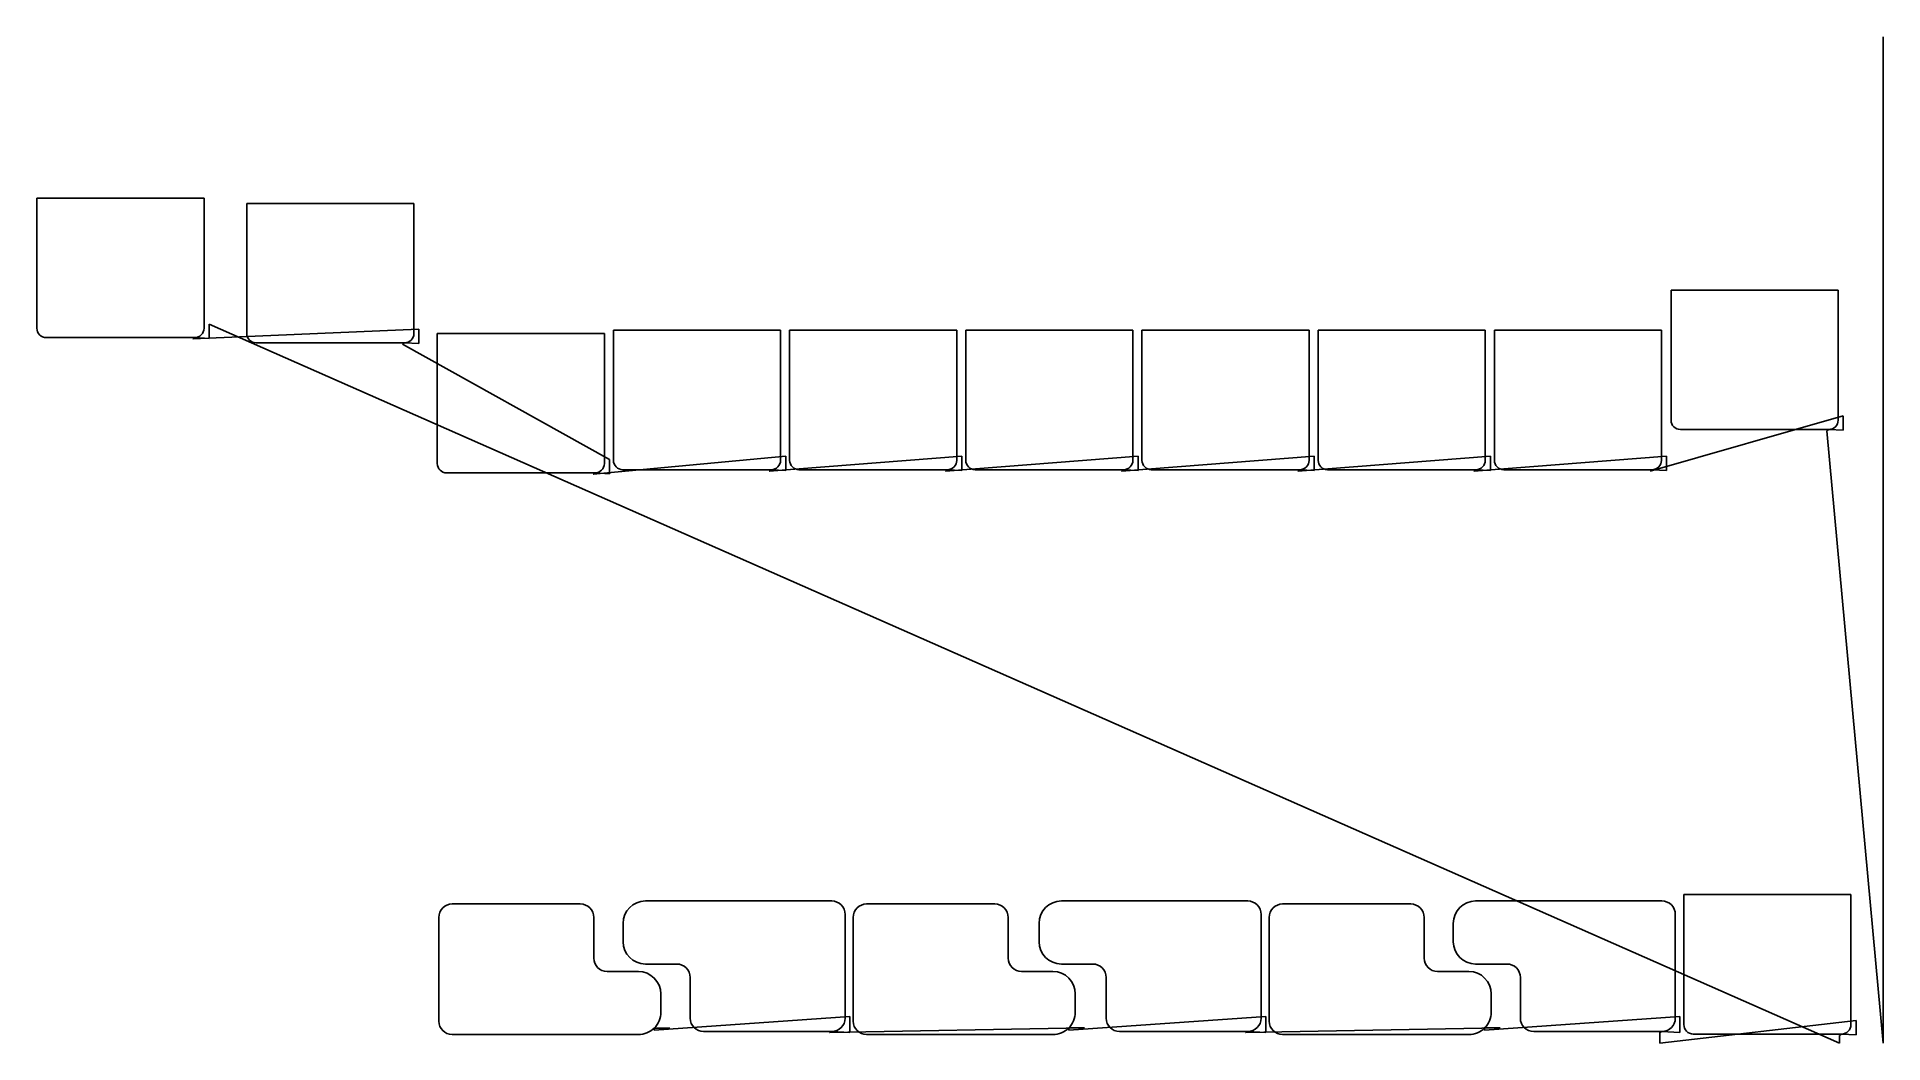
# Model space of a CAD drawing. Header units: metres. Extents: x 2204 to 6334, y 0 to 2250.
import ezdxf

# ---------------------------------------------------------------- set-up
doc = ezdxf.new("R2010")
doc.units = ezdxf.units.M

msp = doc.modelspace()

# ---------------------------------------------------------------- linework, layer by layer
at = {"layer": 'TOOL_0'}
for p, q in [((6333.612, 2249.01), (6333.612, 2250.01)), ((6333.612, 1.01), (6333.612, 2249.01)), ((2204.211, 1598.496), (2204.211, 1889.396)), ((2204.211, 1889.396), (2578.011, 1889.396)), ((2578.011, 1889.396), (2578.011, 1598.496)), ((2673.544, 1586.838), (2673.544, 1877.738)), ((2673.544, 1877.738), (3047.344, 1877.738)), ((3047.344, 1877.738), (3047.344, 1586.838)), ((5859.257, 1393.082), (5859.257, 1683.982)), ((5859.257, 1683.982), (6233.057, 1683.982)), ((6233.057, 1683.982), (6233.057, 1393.082)), ((2557.111, 1577.596), (2225.111, 1577.596)), ((2552.658, 1574.588), (3058.816, 1596.289)), ((2557.111, 1577.596), (2552.658, 1574.588)), ((2589.483, 1575.889), (2557.111, 1577.596)), ((6236.491, 0.001), (2589.483, 1607.947)), ((2589.483, 1607.947), (2589.483, 1575.889)), ((3058.816, 1596.289), (3058.816, 1564.231)), ((3099.709, 1295.916), (3099.709, 1586.816)), ((3099.709, 1586.816), (3473.509, 1586.816)), ((3473.509, 1586.816), (3473.509, 1295.916)), ((3493.772, 1303.135), (3493.772, 1594.035)), ((3493.772, 1594.035), (3867.572, 1594.035)), ((3867.572, 1594.035), (3867.572, 1303.135)), ((3887.835, 1303.136), (3887.835, 1594.036)), ((3887.835, 1594.036), (4261.635, 1594.036)), ((4261.635, 1594.036), (4261.635, 1303.136)), ((4281.897, 1303.137), (4281.897, 1594.037)), ((4281.897, 1594.037), (4655.697, 1594.037)), ((4655.697, 1594.037), (4655.697, 1303.137)), ((4675.959, 1303.138), (4675.959, 1594.038)), ((4675.959, 1594.038), (5049.759, 1594.038)), ((5049.759, 1594.038), (5049.759, 1303.138)), ((5070.024, 1303.139), (5070.024, 1594.039)), ((5070.024, 1594.039), (5443.824, 1594.039)), ((5443.824, 1594.039), (5443.824, 1303.139)), ((5464.087, 1303.14), (5464.087, 1594.04)), ((5464.087, 1594.04), (5837.887, 1594.04)), ((5837.887, 1594.04), (5837.887, 1303.14)), ((3026.444, 1565.938), (2694.444, 1565.938)), ((3026.444, 1565.938), (3021.991, 1562.93)), ((3021.991, 1562.93), (3484.981, 1305.367)), ((3058.816, 1564.231), (3026.444, 1565.938)), ((5812.534, 1279.232), (6244.529, 1402.533)), ((6212.157, 1372.182), (5880.157, 1372.182)), ((6212.157, 1372.182), (6207.704, 1369.174)), ((6207.704, 1369.174), (6333.612, 0.01)), ((6244.529, 1370.475), (6212.157, 1372.182)), ((6244.529, 1402.533), (6244.529, 1370.475)), ((3448.156, 1272.008), (3879.044, 1312.585)), ((3484.981, 1305.367), (3484.981, 1273.309)), ((3846.672, 1282.235), (3514.672, 1282.235)), ((3842.219, 1279.227), (4273.107, 1312.587)), ((3846.672, 1282.235), (3842.219, 1279.227)), ((3879.044, 1280.528), (3846.672, 1282.235)), ((3879.044, 1312.585), (3879.044, 1280.528)), ((4240.735, 1282.236), (3908.735, 1282.236)), ((4236.282, 1279.228), (4667.169, 1312.587)), ((4240.735, 1282.236), (4236.282, 1279.228)), ((4273.107, 1280.529), (4240.735, 1282.236)), ((4273.107, 1312.587), (4273.107, 1280.529)), ((4634.797, 1282.237), (4302.797, 1282.237)), ((4630.344, 1279.229), (5061.231, 1312.588)), ((4634.797, 1282.237), (4630.344, 1279.229)), ((4667.169, 1280.53), (4634.797, 1282.237)), ((4667.169, 1312.587), (4667.169, 1280.53)), ((5028.859, 1282.238), (4696.859, 1282.238)), ((5024.406, 1279.23), (5455.296, 1312.589)), ((5028.859, 1282.238), (5024.406, 1279.23)), ((5061.231, 1280.531), (5028.859, 1282.238)), ((5061.231, 1312.588), (5061.231, 1280.531)), ((5422.924, 1282.239), (5090.924, 1282.239)), ((5418.471, 1279.231), (5849.359, 1312.59)), ((5422.924, 1282.239), (5418.471, 1279.231)), ((5455.296, 1280.532), (5422.924, 1282.239)), ((5455.296, 1312.589), (5455.296, 1280.532)), ((5816.987, 1282.24), (5484.987, 1282.24)), ((5816.987, 1282.24), (5812.534, 1279.232)), ((5849.359, 1280.533), (5816.987, 1282.24)), ((5849.359, 1312.59), (5849.359, 1280.533)), ((3452.609, 1275.016), (3120.609, 1275.016)), ((3452.609, 1275.016), (3448.156, 1272.008)), ((3484.981, 1273.309), (3452.609, 1275.016)), ((5888.044, 41.17), (5888.044, 332.07)), ((5888.044, 332.07), (6261.844, 332.07)), ((6261.844, 332.07), (6261.844, 41.17)), ((3133.067, 311.01), (3419.667, 311.01)), ((3565.395, 317.728), (3981.995, 317.728)), ((4060.114, 311.066), (4346.714, 311.066)), ((4495.762, 317.728), (4912.362, 317.728)), ((4990.479, 311.066), (5277.079, 311.066)), ((5422.253, 317.728), (5838.853, 317.728)), ((3103.067, 49.01), (3103.067, 281.01)), ((3449.667, 281.01), (3449.667, 190.01)), ((3515.395, 226.728), (3515.395, 267.728)), ((4011.995, 287.728), (4011.995, 55.728)), ((4030.114, 49.066), (4030.114, 281.066)), ((4376.714, 281.066), (4376.714, 190.066)), ((4445.762, 226.728), (4445.762, 267.728)), ((4942.362, 287.728), (4942.362, 55.728)), ((4960.479, 49.066), (4960.479, 281.066)), ((5307.079, 281.066), (5307.079, 190.066)), ((5372.253, 226.728), (5372.253, 267.728)), ((5868.853, 287.728), (5868.853, 55.728)), ((3635.395, 176.728), (3565.395, 176.728)), ((4565.762, 176.728), (4495.762, 176.728)), ((5492.253, 176.728), (5422.253, 176.728)), ((3479.667, 160.01), (3549.667, 160.01)), ((3665.395, 55.728), (3665.395, 146.728)), ((4406.714, 160.066), (4476.714, 160.066)), ((4595.762, 55.728), (4595.762, 146.728)), ((5337.079, 160.066), (5407.079, 160.066)), ((5522.253, 55.728), (5522.253, 146.728)), ((3599.667, 110.01), (3599.667, 69.01)), ((4526.714, 110.066), (4526.714, 69.066)), ((5457.079, 110.066), (5457.079, 69.066)), ((3585.022, 28.655), (4022.443, 59.098)), ((4022.443, 59.098), (4022.443, 23.973)), ((4512.069, 28.711), (4952.81, 59.098)), ((4952.81, 59.098), (4952.81, 23.973)), ((5442.434, 28.711), (5879.301, 59.098)), ((5834.079, 0), (6273.316, 50.621)), ((5879.301, 59.098), (5879.301, 23.973)), ((6273.316, 50.621), (6273.316, 18.563)), ((3549.667, 19.01), (3133.067, 19.01)), ((3585.022, 33.655), (3585.022, 28.655)), ((3620.023, 33.655), (3585.023, 33.655)), ((3981.995, 25.728), (3695.395, 25.728)), ((3977.221, 23.831), (4547.07, 33.711)), ((3981.995, 25.728), (3977.221, 23.831)), ((4022.443, 23.973), (3981.995, 25.728)), ((4476.714, 19.066), (4060.114, 19.066)), ((4512.069, 33.711), (4512.069, 28.711)), ((4547.07, 33.711), (4512.07, 33.711)), ((4912.362, 25.728), (4625.762, 25.728)), ((4907.588, 23.831), (5477.435, 33.711)), ((4912.362, 25.728), (4907.588, 23.831)), ((4952.81, 23.973), (4912.362, 25.728)), ((5407.079, 19.066), (4990.479, 19.066)), ((5442.434, 33.711), (5442.434, 28.711)), ((5477.435, 33.711), (5442.435, 33.711)), ((5838.853, 25.728), (5552.253, 25.728)), ((5838.853, 25.728), (5834.079, 23.831)), ((5834.079, 23.831), (5834.079, 0)), ((5879.301, 23.973), (5838.853, 25.728)), ((6240.944, 20.27), (5908.944, 20.27)), ((6240.944, 20.27), (6236.491, 17.262)), ((6236.491, 17.262), (6236.491, 0.001)), ((6273.316, 18.563), (6240.944, 20.27)), ((6333.612, 0.01), (6333.612, 1.01)), ((6333.612, 1.01), (6333.612, 0.01)), ((6333.612, 0.01), (6333.612, 1.01)), ((6333.612, 0.01), (6333.612, 0.01))]:
    msp.add_line(p, q, dxfattribs=at)
for centre, radius, start, end in [((2225.111, 1598.496), 20.9, 180, 270), ((2557.111, 1598.496), 20.9, 270, 0), ((2694.444, 1586.838), 20.9, 180, 270), ((3026.444, 1586.838), 20.9, 270, 0), ((5880.157, 1393.082), 20.9, 180, 270), ((6212.157, 1393.082), 20.9, 270, 0), ((3120.609, 1295.916), 20.9, 180, 270), ((3452.609, 1295.916), 20.9, 270, 0), ((3514.672, 1303.135), 20.9, 180, 270), ((3846.672, 1303.135), 20.9, 270, 0), ((3908.735, 1303.136), 20.9, 180, 270), ((4240.735, 1303.136), 20.9, 270, 0), ((4302.797, 1303.137), 20.9, 180, 270), ((4634.797, 1303.137), 20.9, 270, 0), ((4696.859, 1303.138), 20.9, 180, 270), ((5028.859, 1303.138), 20.9, 270, 0), ((5090.924, 1303.139), 20.9, 180, 270), ((5422.924, 1303.139), 20.9, 270, 0), ((5484.987, 1303.14), 20.9, 180, 270), ((5816.987, 1303.14), 20.9, 270, 0), ((3133.067, 281.01), 30, 90, 180), ((3419.667, 281.01), 30, 0, 90), ((3565.395, 267.728), 50, 90, 180), ((3981.995, 287.728), 30, 0, 90), ((4060.114, 281.066), 30, 90, 180), ((4346.714, 281.066), 30, 0, 90), ((4495.762, 267.728), 50, 90, 180), ((4912.362, 287.728), 30, 0, 90), ((4990.479, 281.066), 30, 90, 180), ((5277.079, 281.066), 30, 0, 90), ((5422.253, 267.728), 50, 90, 180), ((5838.853, 287.728), 30, 0, 90), ((3565.395, 226.728), 50, 180, 270), ((4495.762, 226.728), 50, 180, 270), ((5422.253, 226.728), 50, 180, 270), ((3479.667, 190.01), 30, 180, 270), ((3635.395, 146.728), 30, 0, 90), ((4406.714, 190.066), 30, 180, 270), ((4565.762, 146.728), 30, 0, 90), ((5337.079, 190.066), 30, 180, 270), ((5492.253, 146.728), 30, 0, 90), ((3549.667, 110.01), 50, 0, 90), ((4476.714, 110.066), 50, 0, 90), ((5407.079, 110.066), 50, 0, 90), ((3133.067, 49.01), 30, 180, 270), ((3549.667, 69.01), 50, 315, 0), ((3695.395, 55.728), 30, 180, 270), ((3981.995, 55.728), 30, 270, 0), ((4060.114, 49.066), 30, 180, 270), ((4476.714, 69.066), 50, 315, 0), ((4625.762, 55.728), 30, 180, 270), ((4912.362, 55.728), 30, 270, 0), ((4990.479, 49.066), 30, 180, 270), ((5407.079, 69.066), 50, 315, 0), ((5552.253, 55.728), 30, 180, 270), ((5838.853, 55.728), 30, 270, 0), ((3549.668, 69.01), 50, 269.998854, 315), ((4476.715, 69.066), 50, 269.998854, 315), ((5407.08, 69.066), 50, 269.998854, 315), ((5908.944, 41.17), 20.9, 180, 270), ((6240.944, 41.17), 20.9, 270, 0)]:
    msp.add_arc(centre, radius, start, end, dxfattribs=at)

doc.saveas('drawing.dxf')
